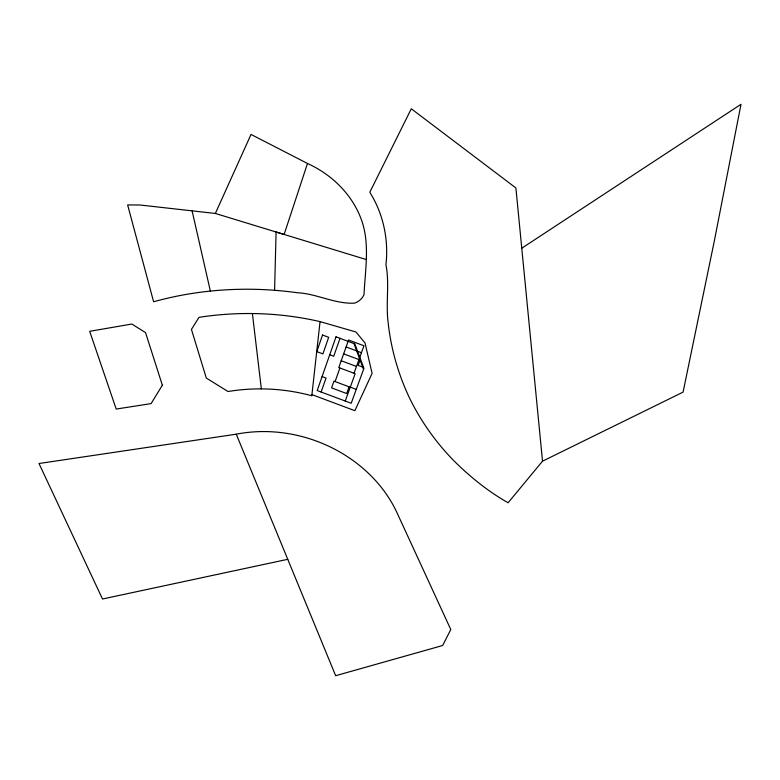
<?xml version="1.0" encoding="UTF-8"?>
<svg xmlns="http://www.w3.org/2000/svg" width="780" height="780" viewBox="0 0 780 780"><rect width="100%" height="100%" fill="white"/><g stroke="black" fill="none" stroke-linecap="round" stroke-linejoin="round"><path stroke-width="1.17" d="M274.589 290.17L276.101 231.992L284.125 234.458L307.486 163.469L251.023 134.433L215.348 213.457L139.932 204.994L127.647 204.945L153.611 301.762C200.177 288.785 249.532 286.094 297.424 292.744C316.816 293.69 335.244 304.249 354.559 303.137C358.751 301.724 362.329 298.75 364.016 294.606C365.186 269.266 370.393 242.258 360.652 217.737C351.136 193.352 331.13 174.184 307.486 163.469M320.053 321.613L311.805 395.782C284.593 388.362 255.83 386.899 228.014 391.521L206.31 378.056L191.441 329.423L198.998 317.353C239.099 311.093 280.498 312.497 320.053 321.613L355.933 331.978L364.991 342.888L372.099 373.376L354.861 410.69L311.932 394.622M321.126 392.018L326.04 378.056L322.081 376.574M340.022 338.335L333.713 356.255L329.726 354.764M335.088 381.576L339.914 368.004M349.108 386.822L346.681 393.539L331.568 387.884L333.957 381.147L350.24 387.241M354.003 373.269L363.948 345.774L348.572 340.022L338.783 367.575L355.144 373.698L345.248 401.047M360.087 360.048L358.156 365.391L362.7 367.087M542.519 461.185L508.102 502.759C488.056 491.41 470.008 476.804 453.697 460.59A269.568 244.939 -3 0 1 408.895 396.688C397.868 373.074 390.77 347.714 388.06 321.789C385.72 302.738 389.649 283.598 385.944 264.673C388.781 239.557 383.292 213.71 369.798 192.27L411.284 108.771L515.892 187.97L542.519 461.185L683.085 392.116L714.422 240.493L741 104.296L521.761 248.216M287.752 559.309L102.511 599.001L39 463.515L236.243 434.187C286.036 424.476 339.778 442.221 374.341 479.261A128.758 107.231 22.8 0 1 397.049 512.85L450.791 629.528L442.63 645.518L335.663 675.704L236.243 434.187M215.348 213.457L366.083 259.486M346.106 346.964L361.442 352.697M343.648 353.866L358.956 359.59M341.211 360.74L356.47 366.444M350.279 387.124L356.265 389.366M353.954 343.541L363.548 369.379M192.104 210.844L210.376 291.115M252.398 313.54L261.339 388.898M322.53 335.02L316.797 351.614L322.901 353.896L328.673 337.311L322.53 335.02M336.005 336.833L317.187 390.546L351.195 403.27L363.919 368.365L354.822 343.863L336.005 336.833M162.347 385.203L151.105 403.601L116.22 409.061L89.68 331.315L131.81 324.041L145.538 332.592L162.347 385.203"/></g></svg>
